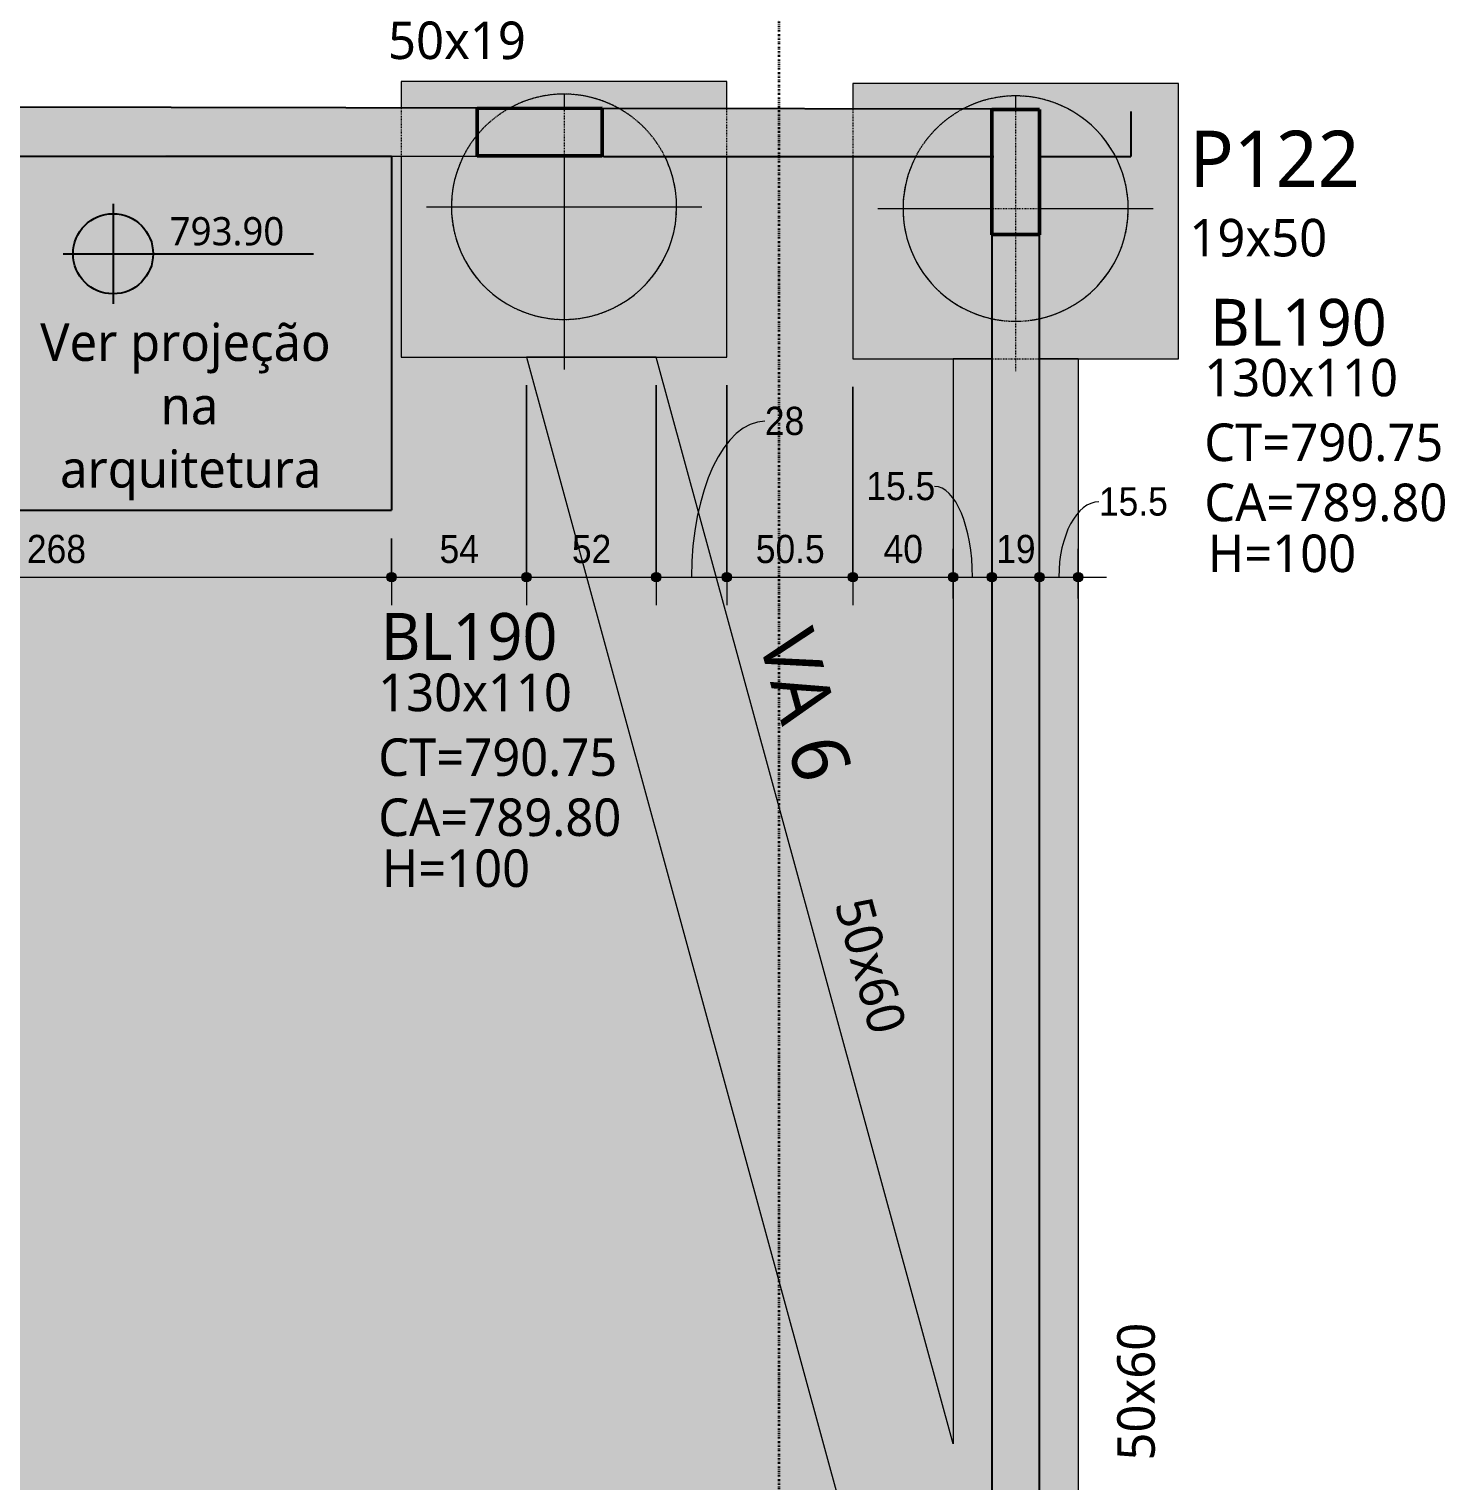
# Model space of a CAD drawing. Header units: centimetres. Extents: x -3523 to 38560, y -3196 to 88043.
# Drawn here: x -51 to 514, y 1306 to 1886 of the extents above; entities that cross this region are included whole.
import ezdxf

# ---------------------------------------------------------------- set-up
doc = ezdxf.new("R2010")
doc.units = ezdxf.units.CM
doc.linetypes.add('Dash dot', pattern=[1.5875, 0.635, -0.47625, 0, -0.47625])
doc.linetypes.add('Traço', pattern=[0.635, 0.3175, -0.3175])
for name, color, linetype, lineweight in [('A-ANNO-DIMS', 7, 'Continuous', 9), ('A-ANNO-DIMS-75', 7, 'Continuous', 9), ('A-DETL-GENF', 7, 'Continuous', 18), ('A-DETL-MBND', 7, 'Continuous', 18), ('A-DETL-THIN', 7, 'Continuous', 25), ('G-ANNO-TEXT', 7, 'Continuous', 9), ('S-BEAM', 7, 'Continuous', 25), ('S-BEAM-HDLN', 7, 'Traço', 25), ('S-BEAM-IDEN', 7, 'Continuous', 9), ('S-COLS', 7, 'Continuous', 25), ('S-COLS-IDEN', 7, 'Continuous', 9), ('S-FNDN', 7, 'Continuous', 25), ('S-FNDN-HDLN', 7, 'Traço', 18), ('S-FNDN-IDEN', 7, 'Continuous', 9), ('S-GRID', 7, 'Continuous', 9)]:
    doc.layers.add(name, color=color, linetype=linetype, lineweight=lineweight)
doc.layers.add('A-DETL', color=7, linetype='Continuous', lineweight=18, true_color=0x00a600)
doc.styles.add('Arial_1', font='arial.ttf', dxfattribs={"width": 0.9, "height": 11.25})
doc.styles.add('Gadugi', font='gadugi.ttf', dxfattribs={"height": 15})
doc.styles.add('Gadugi_1', font='gadugi.ttf', dxfattribs={"height": 22.5})
doc.styles.add('Gadugi_2', font='gadugi.ttf', dxfattribs={"height": 18.75})
doc.styles.add('Gadugi_4', font='gadugi.ttf', dxfattribs={"height": 11.25})
doc.dimstyles.new('PED_1_5mm_ESQ', dxfattribs={"dimscale": 30.48, "dimtxt": 11.477918, "dimasz": 0.492126, "dimexe": 0.369094, "dimexo": 0.369094, "dimgap": 0.073819, "dimtad": 1, "dimdec": 1, "dimrnd": 0.5, "dimdsep": 46, "dimtxsty": 'Arial_1', "dimblk1": 'DOTSMALL', "dimblk2": 'DOTSMALL', "dimsah": 1, "dimcen": 0.09, "dimdle": 0.369094, "dimazin": 0, "dimtfac": 1, "dimtdec": 4, "dimtix": 1, "dimtmove": 0, "dimatfit": 3, "dimfxl": 1, "dimtvp": 1, "dimtolj": 1, "dimtzin": 0, "dimarcsym": 2})
doc.dimstyles.new('PED_1_5mm_ESQ_2', dxfattribs={"dimscale": 30.48, "dimtxt": 11.477918, "dimasz": 0.492126, "dimexe": 0.369094, "dimexo": 0.369094, "dimgap": 0.073819, "dimtad": 1, "dimdec": 1, "dimrnd": 0.5, "dimdsep": 46, "dimtxsty": 'Arial_1', "dimblk1": 'DOTSMALL', "dimblk2": 'DOTSMALL', "dimsah": 1, "dimcen": 0.09, "dimdle": 0.369094, "dimazin": 0, "dimtfac": 1, "dimtdec": 4, "dimtix": 1, "dimtmove": 1, "dimatfit": 3, "dimfxl": 1, "dimtvp": 1, "dimtolj": 1, "dimtzin": 0, "dimarcsym": 2})

# ---------------------------------------------------------------- blocks, each defined once
blk = doc.blocks.new('TQS - Pilar retangular - 50_0 x 19_0-3763603-PL B 002 - FUNDAÇÃO')
at = {"layer": 'S-COLS', "true_color": 0x808080}
blk.add_hatch(color=8, dxfattribs=at).paths.add_polyline_path([(-25, -9.5), (25, -9.5), (25, 9.5), (-25, 9.5), (-25, -9.46)], flags=0)
at = {"layer": 'S-COLS', "lineweight": 50}
for p, q in [((25, 9.5), (-25, 9.5)), ((-25, 9.5), (-25, -9.5)), ((25, -9.5), (25, 9.5)), ((-25, -9.5), (25, -9.5))]:
    blk.add_line(p, q, dxfattribs=at)
blk = doc.blocks.new('PED_BLRET-1EST_EXCENTRICA_R01_2019 - 110x130x100-V14-PL B 002 - FUNDAÇÃO')
at = {"layer": 'A-DETL-MBND'}
for p, q in [((0, 45), (0, 39.32)), ((0, 20.29), (0, -65)), ((-55, 0), (55, 0))]:
    blk.add_line(p, q, dxfattribs=at)
for start, end in [(60.82715, 118.90247), (152.99974, 360), (360, 26.76907)]:
    blk.add_arc((0, 0), 45, start, end, dxfattribs=at)
at = {"layer": 'S-FNDN-HDLN'}
for p, q in [((-21.77, 39.38), (-21.78, 39.38)), ((0, 39.31), (0, 20.29))]:
    blk.add_line(p, q, dxfattribs=at)
for start, end in [(118.97585, 152.99341), (26.77539, 60.79709)]:
    blk.add_arc((0, 0), 45, start, end, dxfattribs=at)
blk = doc.blocks.new('PED_BLRET-1EST_EXCENTRICA_R01_2019 - 110x130x100-V15-PL B 002 - FUNDAÇÃO')
at = {"layer": 'A-DETL-MBND'}
for p, q in [((0, 45), (0, 39.52)), ((-55, 0), (-9.49, 0)), ((9.51, 0), (55, 0))]:
    blk.add_line(p, q, dxfattribs=at)
for start, end in [(360, 117.84649), (152.50563, 257.78422), (282.23424, 360)]:
    blk.add_arc((0, 0), 45, start, end, dxfattribs=at)
at = {"layer": 'S-FNDN-HDLN'}
for p, q in [((0, 39.51), (0, -65)), ((-9.49, 0), (9.5, 0))]:
    blk.add_line(p, q, dxfattribs=at)
for start, end in [(117.87629, 152.49931), (257.79054, 282.22791)]:
    blk.add_arc((0, 0), 45, start, end, dxfattribs=at)
blk = doc.blocks.new('DIMBLOCK204-PL B 002 - FUNDAÇÃO')
at = {"layer": 'A-ANNO-DIMS-75'}
h = blk.add_hatch(color=256, dxfattribs=at)
edge = h.paths.add_edge_path(flags=0)
edge.add_arc((-174.57, 1667.42), 1.88, 0, 360)
h = blk.add_hatch(color=256, dxfattribs=at)
edge = h.paths.add_edge_path(flags=0)
edge.add_arc((93.43, 1667.42), 1.87, 0, 360)
for p, q in [((-174.57, 1682.9), (-174.57, 1656.17)), ((-174.57, 1667.42), (-174.57, 1682.9)), ((93.43, 1682.9), (93.43, 1656.17)), ((93.43, 1667.42), (93.43, 1682.9)), ((-174.57, 1667.42), (93.43, 1667.42))]:
    blk.add_line(p, q, dxfattribs=at)
for centre, radius in [((-174.57, 1667.42), 1.88), ((93.43, 1667.42), 1.87)]:
    blk.add_circle(centre, radius, dxfattribs=at)
at = {"layer": 'A-ANNO-DIMS-75', "color": 0, "insert": (-52.22, 1684.28), "char_height": 11.25, "width": 27.9708, "attachment_point": 1, "line_spacing_factor": 0.941778, "style": 'Arial_1'}
blk.add_mtext('268', dxfattribs=at)
blk = doc.blocks.new('_DotSmall')
at = {"color": 0, "linetype": 'ByBlock', "const_width": 0.5}
blk.add_lwpolyline([(-0.0625, 0, 1), (0.0625, 0, 1)], format="xyb", close=True, dxfattribs=at)
blk = doc.blocks.new('DIMBLOCK205-PL B 002 - FUNDAÇÃO')
at = {"layer": 'A-ANNO-DIMS-75'}
h = blk.add_hatch(color=256, dxfattribs=at)
edge = h.paths.add_edge_path(flags=0)
edge.add_arc((93.43, 1667.42), 1.87, 0, 360)
h = blk.add_hatch(color=256, dxfattribs=at)
edge = h.paths.add_edge_path(flags=0)
edge.add_arc((147.34, 1667.42), 1.88, 0, 360)
for p, q in [((147.34, 1744.07), (147.34, 1656.17)), ((147.34, 1667.42), (147.34, 1744.07)), ((93.43, 1682.9), (93.43, 1656.17)), ((93.43, 1667.42), (93.43, 1682.9)), ((93.43, 1667.42), (147.34, 1667.42))]:
    blk.add_line(p, q, dxfattribs=at)
for centre, radius in [((93.43, 1667.42), 1.87), ((147.34, 1667.42), 1.88)]:
    blk.add_circle(centre, radius, dxfattribs=at)
at = {"layer": 'A-ANNO-DIMS-75', "color": 0, "insert": (112.62, 1684.28), "char_height": 11.25, "width": 18.6472, "attachment_point": 1, "line_spacing_factor": 0.941778, "style": 'Arial_1'}
blk.add_mtext('54', dxfattribs=at)
blk = doc.blocks.new('DIMBLOCK206-PL B 002 - FUNDAÇÃO')
at = {"layer": 'A-ANNO-DIMS-75'}
h = blk.add_hatch(color=256, dxfattribs=at)
edge = h.paths.add_edge_path(flags=0)
edge.add_arc((147.34, 1667.42), 1.88, 0, 360)
h = blk.add_hatch(color=256, dxfattribs=at)
edge = h.paths.add_edge_path(flags=0)
edge.add_arc((199.18, 1667.42), 1.88, 0, 360)
for p, q in [((147.34, 1744.07), (147.34, 1656.17)), ((147.34, 1667.42), (147.34, 1744.07)), ((199.18, 1744.07), (199.18, 1656.17)), ((199.18, 1667.42), (199.18, 1744.07)), ((147.34, 1667.42), (199.18, 1667.42))]:
    blk.add_line(p, q, dxfattribs=at)
for centre in [(147.34, 1667.42), (199.18, 1667.42)]:
    blk.add_circle(centre, 1.88, dxfattribs=at)
at = {"layer": 'A-ANNO-DIMS-75', "color": 0, "insert": (165.49, 1684.28), "char_height": 11.25, "width": 18.6472, "attachment_point": 1, "line_spacing_factor": 0.941778, "style": 'Arial_1'}
blk.add_mtext('52', dxfattribs=at)
blk = doc.blocks.new('DIMBLOCK207-PL B 002 - FUNDAÇÃO')
at = {"layer": 'A-ANNO-DIMS-75'}
h = blk.add_hatch(color=256, dxfattribs=at)
edge = h.paths.add_edge_path(flags=0)
edge.add_arc((199.18, 1667.42), 1.88, 0, 360)
h = blk.add_hatch(color=256, dxfattribs=at)
edge = h.paths.add_edge_path(flags=0)
edge.add_arc((227.34, 1667.42), 1.88, 0, 360)
for p, q in [((199.18, 1744.07), (199.18, 1656.17)), ((199.18, 1667.42), (199.18, 1744.07)), ((227.34, 1744.07), (227.34, 1656.17)), ((227.34, 1667.42), (227.34, 1744.07)), ((199.18, 1667.42), (227.34, 1667.42))]:
    blk.add_line(p, q, dxfattribs=at)
for centre in [(199.18, 1667.42), (227.34, 1667.42)]:
    blk.add_circle(centre, 1.88, dxfattribs=at)
blk.add_ellipse((242.58, 1667.42), major_axis=(0, 62.24), ratio=0.471039, start_param=0, end_param=1.570796, dxfattribs=at)
at = {"layer": 'A-ANNO-DIMS-75', "color": 0, "insert": (242.58, 1735.44), "char_height": 11.25, "width": 18.6472, "attachment_point": 1, "line_spacing_factor": 0.941778, "style": 'Arial_1'}
blk.add_mtext('28', dxfattribs=at)
blk = doc.blocks.new('DIMBLOCK208-PL B 002 - FUNDAÇÃO')
at = {"layer": 'A-ANNO-DIMS-75'}
h = blk.add_hatch(color=256, dxfattribs=at)
edge = h.paths.add_edge_path(flags=0)
edge.add_arc((227.34, 1667.42), 1.88, 0, 360)
h = blk.add_hatch(color=256, dxfattribs=at)
edge = h.paths.add_edge_path(flags=0)
edge.add_arc((277.76, 1667.42), 1.88, 0, 360)
for p, q in [((227.34, 1744.07), (227.34, 1656.17)), ((227.34, 1667.42), (227.34, 1744.07)), ((277.76, 1743.35), (277.76, 1656.17)), ((277.76, 1667.42), (277.76, 1743.35)), ((227.34, 1667.42), (277.76, 1667.42))]:
    blk.add_line(p, q, dxfattribs=at)
for centre in [(227.34, 1667.42), (277.76, 1667.42)]:
    blk.add_circle(centre, 1.88, dxfattribs=at)
at = {"layer": 'A-ANNO-DIMS-75', "color": 0, "insert": (238.96, 1684.28), "char_height": 11.25, "width": 32.6326, "attachment_point": 1, "line_spacing_factor": 0.941778, "style": 'Arial_1'}
blk.add_mtext('50.5', dxfattribs=at)
blk = doc.blocks.new('DIMBLOCK209-PL B 002 - FUNDAÇÃO')
at = {"layer": 'A-ANNO-DIMS-75'}
h = blk.add_hatch(color=256, dxfattribs=at)
edge = h.paths.add_edge_path(flags=0)
edge.add_arc((277.76, 1667.42), 1.88, 0, 360)
h = blk.add_hatch(color=256, dxfattribs=at)
edge = h.paths.add_edge_path(flags=0)
edge.add_arc((317.77, 1667.42), 1.88, 0, 360)
for p, q in [((277.76, 1743.35), (277.76, 1656.17)), ((277.76, 1667.42), (277.76, 1743.35)), ((317.77, 1658.82), (317.77, 1678.67)), ((277.76, 1667.42), (317.77, 1667.42)), ((317.77, 1667.42), (317.77, 1658.82))]:
    blk.add_line(p, q, dxfattribs=at)
for centre in [(277.76, 1667.42), (317.77, 1667.42)]:
    blk.add_circle(centre, 1.88, dxfattribs=at)
at = {"layer": 'A-ANNO-DIMS-75', "color": 0, "insert": (290, 1684.28), "char_height": 11.25, "width": 18.6472, "attachment_point": 1, "line_spacing_factor": 0.941778, "style": 'Arial_1'}
blk.add_mtext('40', dxfattribs=at)
blk = doc.blocks.new('DIMBLOCK210-PL B 002 - FUNDAÇÃO')
at = {"layer": 'A-ANNO-DIMS-75'}
h = blk.add_hatch(color=256, dxfattribs=at)
edge = h.paths.add_edge_path(flags=0)
edge.add_arc((317.77, 1667.42), 1.88, 0, 360)
h = blk.add_hatch(color=256, dxfattribs=at)
edge = h.paths.add_edge_path(flags=0)
edge.add_arc((333.27, 1667.42), 1.88, 0, 360)
for p, q in [((317.77, 1658.82), (317.77, 1678.67)), ((333.27, 1658.82), (333.27, 1678.67)), ((317.77, 1667.42), (333.27, 1667.42)), ((317.77, 1667.42), (317.77, 1658.82)), ((333.27, 1667.42), (333.27, 1658.82))]:
    blk.add_line(p, q, dxfattribs=at)
for centre in [(317.77, 1667.42), (333.27, 1667.42)]:
    blk.add_circle(centre, 1.88, dxfattribs=at)
blk.add_ellipse((310.33, 1667.42), major_axis=(0, 36.2), ratio=0.419696, start_param=4.712389, end_param=6.283185, dxfattribs=at)
at = {"layer": 'A-ANNO-DIMS-75', "color": 0, "insert": (283.13, 1709.4), "char_height": 11.25, "width": 32.6326, "attachment_point": 1, "line_spacing_factor": 0.941778, "style": 'Arial_1'}
blk.add_mtext('15.5', dxfattribs=at)
blk = doc.blocks.new('DIMBLOCK211-PL B 002 - FUNDAÇÃO')
at = {"layer": 'A-ANNO-DIMS-75'}
h = blk.add_hatch(color=256, dxfattribs=at)
edge = h.paths.add_edge_path(flags=0)
edge.add_arc((333.27, 1667.42), 1.88, 0, 360)
h = blk.add_hatch(color=256, dxfattribs=at)
edge = h.paths.add_edge_path(flags=0)
edge.add_arc((352.27, 1667.42), 1.88, 0, 360)
for p, q in [((333.27, 1658.82), (333.27, 1678.67)), ((352.27, 1658.82), (352.27, 1678.67)), ((333.27, 1667.42), (352.27, 1667.42)), ((333.27, 1667.42), (333.27, 1658.82)), ((352.27, 1667.42), (352.27, 1658.82))]:
    blk.add_line(p, q, dxfattribs=at)
for centre in [(333.27, 1667.42), (352.27, 1667.42)]:
    blk.add_circle(centre, 1.88, dxfattribs=at)
at = {"layer": 'A-ANNO-DIMS-75', "color": 0, "insert": (335, 1684.28), "char_height": 11.25, "width": 18.6472, "attachment_point": 1, "line_spacing_factor": 0.941778, "style": 'Arial_1'}
blk.add_mtext('19', dxfattribs=at)
blk = doc.blocks.new('DIMBLOCK212-PL B 002 - FUNDAÇÃO')
at = {"layer": 'A-ANNO-DIMS-75'}
h = blk.add_hatch(color=256, dxfattribs=at)
edge = h.paths.add_edge_path(flags=0)
edge.add_arc((352.27, 1667.42), 1.88, 0, 360)
h = blk.add_hatch(color=256, dxfattribs=at)
edge = h.paths.add_edge_path(flags=0)
edge.add_arc((367.77, 1667.42), 1.88, 0, 360)
for p, q in [((352.27, 1658.82), (352.27, 1678.67)), ((367.77, 1658.82), (367.77, 1678.67)), ((352.27, 1667.42), (379.02, 1667.42)), ((352.27, 1667.42), (352.27, 1658.82)), ((367.77, 1667.42), (367.77, 1658.82))]:
    blk.add_line(p, q, dxfattribs=at)
for centre in [(352.27, 1667.42), (367.77, 1667.42)]:
    blk.add_circle(centre, 1.88, dxfattribs=at)
blk.add_ellipse((376.03, 1667.42), major_axis=(0, 30.04), ratio=0.532999, start_param=0, end_param=1.570796, dxfattribs=at)
at = {"layer": 'A-ANNO-DIMS-75', "color": 0, "insert": (376.03, 1703.23), "char_height": 11.25, "width": 32.6326, "attachment_point": 1, "line_spacing_factor": 0.941778, "style": 'Arial_1'}
blk.add_mtext('15.5', dxfattribs=at)

msp = doc.modelspace()

# ---------------------------------------------------------------- hatches: boundary and pattern name
at = {"layer": 'A-DETL-GENF', "true_color": 0xe6e6e6}
h = msp.add_hatch(color=254, dxfattribs=at)
h.paths.add_polyline_path([(-780.089, 706.316), (-386.115, 706.316), (-386.115, 707.119), (-490.138, 707.119), (-490.138, 819.102), (-113.138, 819.102), (-113.138, 707.119), (-124.365, 707.119), (-124.365, 706.316), (43.51, 706.316), (43.51, 770.619), (70.307, 770.619), (70.307, 1173.082), (306.417, 1173.082), (147.343, 1755.323), (97.342, 1755.323), (97.342, 1835.352), (-215.981, 1835.352), (-215.981, 1756.172), (-275.96, 1756.172), (-442.089, 1296.011), (-425.073, 1285.306), (-465.011, 1221.825), (-491.496, 1238.487), (-546.599, 1166.011), (-546.599, 1141.884), (-298.365, 1141.884), (-298.365, 1214.884), (-223.365, 1214.884), (-223.365, 1049.884), (-298.365, 1049.884), (-298.365, 1122.884), (-546.599, 1122.884), (-546.599, 1094.884), (-621.599, 1094.884), (-621.599, 1169.884), (-567.522, 1169.884), (-507.641, 1248.644), (-528.493, 1261.763), (-488.554, 1325.245), (-485.408, 1323.265), (-329.119, 1756.172), (-345.981, 1756.172), (-345.981, 1866.172), (-316.578, 1866.172), (-444.521, 2197.571), (-444.83, 2197.454), (-462.562, 2244.301), (-671.366, 2785.221), (-685.288, 2823.058), (-685.488, 2822.982), (-703.22, 2869.732), (-702.555, 2869.984), (-718.743, 2913.873), (-862.537, 3299.756), (-968.123, 3253.612), (-914.305, 3339.122), (-930.385, 3349.243), (-979.853, 3270.645), (-1027.785, 3380.324), (-999.447, 3392.709), (-1318.73, 3593.658), (-1333.645, 3569.961), (-1357.562, 3585.013), (-1342.647, 3608.71), (-1358.727, 3618.831), (-1373.642, 3595.134), (-1397.12, 3609.91), (-1382.205, 3633.607), (-1824.457, 3911.949), (-1862.275, 3851.86), (-1909.247, 3881.422), (-3097.084, 1994.095), (-2170.119, 1408.797), (-2169.792, 1409.316), (-2127.476, 1382.683), (-2127.841, 1382.102), (-1767.194, 1154.384), (-1737.355, 1154.384), (-1351.153, 1779.215), (-1413.278, 1818.573), (-1373.141, 1881.929), (-1233.757, 1793.627), (-1248.497, 1770.361), (-909.742, 1557.157), (-894.827, 1580.854), (-831.352, 1540.905), (-871.302, 1477.43), (-899.843, 1495.393), (-1197.486, 1153.393), (-1178.443, 1141.408), (-1218.392, 1077.933), (-1281.867, 1117.882), (-1279.683, 1121.353), (-1695.298, 1108.989), (-1460.081, 960.469), (-1310.615, 970.198), (-1282.615, 970.198), (-1282.615, 988.119), (-857.365, 988.119), (-857.365, 707.119), (-852.365, 707.119), (-852.365, 706.316), (-787.91, 706.316)], flags=0)
h.paths.add_polyline_path([(-1711.866, 1127.504), (-1267.491, 1140.724), (-1241.918, 1181.357), (-1213.76, 1163.636), (-916.117, 1505.636), (-934.777, 1517.38), (-919.862, 1541.077), (-1258.665, 1754.311), (-1273.895, 1730.271), (-1335.101, 1769.046), (-1715.019, 1154.384), (-1711.866, 1154.384), (-1711.866, 1137.129)], flags=0)
h.paths.add_polyline_path([(317.769, 1321.247), (317.769, 1754.601), (277.762, 1754.601), (277.762, 1835.352), (227.342, 1835.352), (227.342, 1755.323), (199.175, 1755.323), (306.417, 1362.799)], flags=0)
h.paths.add_polyline_path([(-17.803, 1780.55), (-17.803, 1796.55), (-1.803, 1796.55), (-2.348, 1792.409), (-3.947, 1788.55), (-6.489, 1785.236), (-9.803, 1782.694), (-13.662, 1781.095)], flags=0)
h.paths.add_polyline_path([(-33.803, 1796.55), (-33.258, 1800.691), (-31.659, 1804.55), (-29.117, 1807.864), (-25.803, 1810.406), (-21.944, 1812.005), (-17.803, 1812.55), (-17.803, 1796.55), (-33.258, 1796.55)], flags=0)
h.paths.add_polyline_path([(-1713.322, 2040.579), (-1755.638, 2067.212), (-1745.518, 2083.292), (-1703.201, 2056.659), (-1711.577, 2043.352)], flags=0)
h.paths.add_polyline_path([(-2141.673, 2310.054), (-2183.989, 2336.687), (-2173.869, 2352.768), (-2131.552, 2326.135)], flags=0)
h.paths.add_polyline_path([(-872.017, 2476.309), (-914.333, 2502.941), (-904.213, 2519.022), (-861.896, 2492.389)], flags=0)
h.paths.add_polyline_path([(-1278.153, 2731.912), (-1320.47, 2758.545), (-1310.349, 2774.626), (-1268.033, 2747.993), (-1275.233, 2736.552)], flags=0)
h.paths.add_polyline_path([(-1706.492, 3001.506), (-1748.808, 3028.139), (-1738.688, 3044.22), (-1696.371, 3017.587)], flags=0)
h.paths.add_polyline_path([(-866.215, 3298.666), (-862.634, 3300.018), (-865.839, 3308.62), (-871.262, 3312.032), (-868.974, 3305.973)], flags=0)
at = {"layer": 'A-DETL-GENF'}
for points in [[(-31.659, 1796.55), (-17.803, 1796.55), (-17.803, 1812.55), (-21.944, 1812.005), (-25.803, 1810.406), (-29.117, 1807.864), (-31.659, 1804.55), (-33.258, 1800.691), (-33.803, 1796.55)], [(-17.803, 1780.55), (-13.662, 1781.095), (-9.803, 1782.694), (-6.489, 1785.236), (-3.947, 1788.55), (-2.348, 1792.409), (-1.803, 1796.55), (-17.803, 1796.55)]]:
    msp.add_hatch(color=256, dxfattribs=at).paths.add_polyline_path(points, flags=0)
at = {"layer": 'A-DETL-MBND', "true_color": 0xfcd5b4}
h = msp.add_hatch(color=254, dxfattribs=at)
h.paths.add_polyline_path([(97.342, 1755.323), (227.342, 1755.323), (227.342, 1835.475), (97.342, 1835.742), (97.342, 1835.245)], flags=0)
h.paths.add_polyline_path([(227.342, 1854.475), (227.342, 1865.323), (97.342, 1865.323), (97.342, 1854.742), (224.565, 1854.481)], flags=0)
h = msp.add_hatch(color=254, dxfattribs=at)
h.paths.add_polyline_path([(352.269, 1754.601), (407.762, 1754.601), (407.762, 1864.601), (277.762, 1864.601), (277.762, 1854.371), (339.424, 1854.245), (339.424, 1854.119), (352.269, 1854.119), (352.269, 1782.657)], flags=0)
h.paths.add_polyline_path([(333.269, 1754.601), (333.269, 1835.257), (277.762, 1835.371), (277.762, 1754.601), (317.769, 1754.601)], flags=0)
for points in [[(317.769, 1173.082), (333.269, 1173.082), (333.269, 1264.514), (199.175, 1755.323), (147.343, 1755.323), (306.417, 1173.082)], [(333.269, 1264.514), (333.269, 1754.601), (317.769, 1754.601), (317.769, 1321.247)], [(367.769, 1172.384), (367.769, 1754.601), (352.269, 1754.601), (352.269, 1194.971), (358.44, 1172.384)]]:
    msp.add_hatch(color=254, dxfattribs=at).paths.add_polyline_path(points, flags=0)
at = {"layer": 'S-BEAM', "true_color": 0xff00ff}
h = msp.add_hatch(color=6, dxfattribs=at)
h.paths.add_polyline_path([(339.385, 1835.245), (339.424, 1854.245), (177.591, 1854.577), (177.593, 1835.642), (177.593, 1835.577), (296.446, 1835.333)], flags=0)
h.paths.add_polyline_path([(127.593, 1835.68), (127.591, 1854.638), (127.591, 1854.68), (-306.075, 1855.571), (-306.114, 1836.571), (127.591, 1835.68)], flags=0)
h = msp.add_hatch(color=6, dxfattribs=at)
h.paths.add_polyline_path([(352.269, 738.119), (352.269, 1109.884), (333.269, 1109.884), (333.269, 738.119)], flags=0)
h.paths.add_polyline_path([(352.269, 1159.884), (352.269, 1804.119), (333.269, 1804.119), (333.269, 1159.884), (345.38, 1159.884)], flags=0)
at = {"layer": 'S-COLS', "true_color": 0x808080}
msp.add_hatch(color=8, dxfattribs=at).paths.add_polyline_path([(339.424, 1804.119), (352.269, 1804.119), (352.269, 1854.119), (339.423, 1854.119), (339.385, 1835.245), (333.269, 1835.245), (333.269, 1804.119)], flags=0)

# ---------------------------------------------------------------- linework, layer by layer
at = {"layer": 'A-DETL', "color": 7}
for p, q in [((333.269, 1835.352), (-291.211, 1835.352)), ((333.269, 1173.082), (333.269, 1835.352)), ((-17.803, 1796.55), (-17.803, 1812.55)), ((-33.803, 1796.55), (-17.803, 1796.55)), ((-1.803, 1796.55), (-17.803, 1796.55)), ((-17.803, 1796.55), (-17.803, 1780.55))]:
    msp.add_line(p, q, dxfattribs=at)
at = {"layer": 'A-DETL', "color": 7, "lineweight": 50}
msp.add_line((333.269, 1804.193), (352.269, 1804.193), dxfattribs=at)
at = {"layer": 'A-DETL', "color": 7}
for start, end in [(90, 180), (270, 0)]:
    msp.add_arc((-17.803, 1796.55), 16, start, end, dxfattribs=at)
at = {"layer": 'A-DETL-MBND'}
for p, q in [((227.342, 1865.323), (97.342, 1865.323)), ((97.342, 1865.323), (97.342, 1854.742)), ((227.342, 1854.475), (227.342, 1865.323)), ((407.762, 1864.601), (277.762, 1864.601)), ((277.762, 1864.601), (277.762, 1854.371)), ((407.762, 1754.601), (407.762, 1864.601)), ((97.342, 1835.742), (97.342, 1755.323)), ((227.342, 1755.323), (227.342, 1835.475)), ((277.762, 1835.371), (277.762, 1754.601)), ((97.342, 1755.323), (147.343, 1755.323)), ((147.343, 1755.323), (199.175, 1755.323)), ((199.175, 1755.323), (147.343, 1755.323)), ((147.343, 1755.323), (306.417, 1173.082)), ((199.175, 1755.323), (227.342, 1755.323)), ((317.769, 1321.247), (199.175, 1755.323)), ((277.762, 1754.601), (317.769, 1754.601)), ((317.769, 1754.601), (333.269, 1754.601)), ((333.269, 1754.601), (317.769, 1754.601)), ((317.769, 1754.601), (317.769, 1321.247)), ((352.269, 1754.601), (367.769, 1754.601)), ((367.769, 1754.601), (352.269, 1754.601)), ((367.769, 1754.601), (407.762, 1754.601)), ((367.769, 1754.601), (367.769, 1172.384))]:
    msp.add_line(p, q, dxfattribs=at)
at = {"layer": 'A-DETL-THIN'}
for p, q in [((388.769, 1853.352), (388.769, 1835.352)), ((93.431, 1835.352), (-174.569, 1835.352)), ((93.431, 1835.352), (93.431, 1694.155)), ((178.055, 1835.352), (334.055, 1835.352)), ((352.269, 1835.352), (388.769, 1835.352)), ((-17.803, 1816.55), (-17.803, 1776.55)), ((-37.803, 1796.55), (62.197, 1796.55)), ((-174.569, 1694.155), (93.431, 1694.155))]:
    msp.add_line(p, q, dxfattribs=at)
msp.add_circle((-17.803, 1796.55), 16, dxfattribs=at)
at = {"layer": 'S-BEAM'}
for p, q in [((145.035, 1854.644), (-306.075, 1855.571)), ((339.424, 1854.245), (177.591, 1854.577)), ((352.269, 1804.119), (333.269, 1804.119)), ((333.269, 1804.119), (333.269, 1159.884)), ((352.269, 1159.884), (352.269, 1804.119))]:
    msp.add_line(p, q, dxfattribs=at)
at = {"layer": 'S-BEAM-HDLN', "linetype": 'Continuous'}
msp.add_line((177.586, 1854.577), (149.673, 1854.635), dxfattribs=at)
at = {"layer": 'S-COLS', "lineweight": 50}
for p, q in [((352.269, 1854.119), (333.269, 1854.119)), ((333.269, 1854.119), (333.269, 1804.119)), ((352.269, 1804.119), (352.269, 1854.119))]:
    msp.add_line(p, q, dxfattribs=at)
at = {"layer": 'S-COLS'}
msp.add_line((333.269, 1804.119), (352.269, 1804.119), dxfattribs=at)
at = {"layer": 'S-FNDN-HDLN'}
for p, q in [((97.342, 1854.737), (97.342, 1835.747)), ((140.701, 1854.778), (140.709, 1854.782)), ((227.342, 1835.48), (227.342, 1854.47)), ((277.762, 1854.367), (277.762, 1835.376)), ((333.269, 1754.601), (352.269, 1754.601))]:
    msp.add_line(p, q, dxfattribs=at)
for centre, start, end in [((162.342, 1815.323), 111.817519, 116.982638), ((162.342, 1815.323), 107.394061, 111.697573), ((162.342, 1815.323), 102.066173, 107.210341), ((162.342, 1815.323), 97.608528, 101.934845), ((162.342, 1815.323), 92.3119, 97.446385), ((162.342, 1815.323), 87.833212, 92.166788), ((162.342, 1815.323), 82.553615, 87.6881), ((162.342, 1815.323), 78.065155, 82.391472), ((162.342, 1815.323), 72.789659, 77.933827), ((162.342, 1815.323), 68.302427, 72.605939), ((162.342, 1815.323), 63.017362, 68.182481), ((342.762, 1814.601), 111.817519, 116.982638), ((342.762, 1814.601), 107.394061, 111.697573), ((342.762, 1814.601), 102.066173, 107.210341), ((342.762, 1814.601), 97.608528, 101.934845), ((342.762, 1814.601), 92.3119, 97.446385), ((342.762, 1814.601), 87.833212, 92.166788), ((342.762, 1814.601), 82.553615, 87.6881), ((342.762, 1814.601), 78.065155, 82.391472), ((342.762, 1814.601), 72.789659, 77.933827), ((342.762, 1814.601), 68.302427, 72.605939), ((342.762, 1814.601), 63.017362, 68.182481), ((162.342, 1815.323), 127.018322, 131.211933), ((162.342, 1815.323), 121.56668, 126.767885), ((162.342, 1815.323), 118.770505, 121.456293), ((162.342, 1815.323), 117.194582, 118.706375), ((162.342, 1815.323), 61.05569, 62.805418), ((162.342, 1815.323), 58.543707, 61.029016), ((162.342, 1815.323), 53.232115, 58.43332), ((162.342, 1815.323), 48.788067, 52.981678), ((342.762, 1814.601), 127.018322, 131.211933), ((342.762, 1814.601), 121.56668, 126.767885), ((342.762, 1814.601), 117.794744, 121.456293), ((342.762, 1814.601), 117.194582, 117.768271), ((342.762, 1814.601), 58.543707, 62.805418), ((342.762, 1814.601), 53.232115, 58.43332), ((342.762, 1814.601), 48.788067, 52.981678), ((162.342, 1815.323), 136.880819, 140.965172), ((162.342, 1815.323), 131.314181, 136.574773), ((162.342, 1815.323), 43.425227, 48.685819), ((162.342, 1815.323), 39.034828, 43.119181), ((342.762, 1814.601), 136.880819, 140.965172), ((342.762, 1814.601), 131.314181, 136.574773), ((342.762, 1814.601), 43.425227, 48.685819), ((342.762, 1814.601), 39.034828, 43.119181), ((162.342, 1815.323), 146.815358, 150.716513), ((162.342, 1815.323), 141.060406, 146.421915), ((162.342, 1815.323), 33.578085, 38.939594), ((162.342, 1815.323), 29.283487, 33.184642), ((342.762, 1814.601), 146.815358, 150.716513), ((342.762, 1814.601), 141.060406, 146.421915), ((342.762, 1814.601), 33.578085, 38.939594), ((342.762, 1814.601), 29.283487, 33.184642), ((162.342, 1815.323), 156.908459, 160.466344), ((162.342, 1815.323), 150.805641, 156.357685), ((162.342, 1815.323), 23.642315, 29.194359), ((162.342, 1815.323), 19.533656, 23.091541), ((342.762, 1814.601), 150.805641, 156.357685), ((342.762, 1814.601), 23.642315, 29.194359), ((162.342, 1815.323), 160.550107, 166.559431), ((162.342, 1815.323), 13.440569, 19.449893), ((342.762, 1814.601), 160.550107, 166.559431), ((342.762, 1814.601), 156.908459, 160.466344), ((342.762, 1814.601), 19.533656, 23.091541), ((342.762, 1814.601), 13.440569, 19.449893), ((162.342, 1815.323), 170.293978, 178.623182), ((162.342, 1815.323), 167.477335, 170.214963), ((162.342, 1815.323), 9.785037, 12.522665), ((162.342, 1815.323), 1.376818, 9.706022), ((342.762, 1814.601), 170.293978, 178.623182), ((342.762, 1814.601), 167.477335, 170.214963), ((342.762, 1814.601), 9.785037, 12.522665), ((342.762, 1814.601), 1.376818, 9.706022), ((162.342, 1815.323), 181.376818, 189.706022), ((162.342, 1815.323), 350.293978, 358.623182), ((342.762, 1814.601), 181.376818, 189.706022), ((342.762, 1814.601), 350.293978, 358.623182), ((162.342, 1815.323), 189.785037, 192.522665), ((162.342, 1815.323), 193.440569, 199.449893), ((162.342, 1815.323), 340.550107, 346.559431), ((162.342, 1815.323), 347.477335, 350.214963), ((342.762, 1814.601), 189.785037, 192.522665), ((342.762, 1814.601), 193.440569, 199.449893), ((342.762, 1814.601), 340.550107, 346.559431), ((342.762, 1814.601), 347.477335, 350.214963), ((162.342, 1815.323), 199.533656, 203.091541), ((162.342, 1815.323), 336.908459, 340.466344), ((342.762, 1814.601), 199.533656, 203.091541), ((342.762, 1814.601), 336.908459, 340.466344), ((162.342, 1815.323), 203.642315, 209.194359), ((162.342, 1815.323), 209.283487, 213.184642), ((162.342, 1815.323), 326.815358, 330.716513), ((162.342, 1815.323), 330.805641, 336.357685), ((342.762, 1814.601), 203.642315, 209.194359), ((342.762, 1814.601), 209.283487, 213.184642), ((342.762, 1814.601), 326.815358, 330.716513), ((342.762, 1814.601), 330.805641, 336.357685), ((162.342, 1815.323), 213.578085, 218.939594), ((162.342, 1815.323), 219.034828, 223.119181), ((162.342, 1815.323), 316.880819, 320.965172), ((162.342, 1815.323), 321.060406, 326.421915), ((342.762, 1814.601), 213.578085, 218.939594), ((342.762, 1814.601), 219.034828, 223.119181), ((342.762, 1814.601), 316.880819, 320.965172), ((342.762, 1814.601), 321.060406, 326.421915), ((162.342, 1815.323), 223.425227, 228.685819), ((162.342, 1815.323), 228.788067, 232.981678), ((162.342, 1815.323), 307.018322, 311.211933), ((162.342, 1815.323), 311.314181, 316.574773), ((342.762, 1814.601), 223.425227, 228.685819), ((342.762, 1814.601), 228.788067, 232.981678), ((342.762, 1814.601), 307.018322, 311.211933), ((342.762, 1814.601), 311.314181, 316.574773), ((162.342, 1815.323), 233.232115, 238.43332), ((162.342, 1815.323), 238.543707, 242.805418), ((162.342, 1815.323), 243.017362, 248.182481), ((162.342, 1815.323), 291.817519, 296.982638), ((162.342, 1815.323), 297.194582, 301.456293), ((162.342, 1815.323), 301.56668, 306.767885), ((342.762, 1814.601), 233.232115, 238.43332), ((342.762, 1814.601), 238.543707, 242.805418), ((342.762, 1814.601), 243.017362, 248.182481), ((342.762, 1814.601), 291.817519, 296.982638), ((342.762, 1814.601), 297.194582, 301.456293), ((342.762, 1814.601), 301.56668, 306.767885), ((162.342, 1815.323), 248.302427, 252.605939), ((162.342, 1815.323), 252.789659, 257.933827), ((162.342, 1815.323), 258.065155, 262.391472), ((162.342, 1815.323), 262.553615, 267.6881), ((162.342, 1815.323), 267.833212, 272.166788), ((162.342, 1815.323), 272.3119, 277.446385), ((162.342, 1815.323), 277.608528, 281.934845), ((162.342, 1815.323), 282.066173, 287.210341), ((162.342, 1815.323), 287.394061, 291.697573), ((342.762, 1814.601), 248.302427, 252.605939), ((342.762, 1814.601), 252.789659, 257.933827), ((342.762, 1814.601), 258.065155, 262.391472), ((342.762, 1814.601), 262.553615, 267.6881), ((342.762, 1814.601), 267.833212, 272.166788), ((342.762, 1814.601), 272.3119, 277.446385), ((342.762, 1814.601), 277.608528, 281.934845), ((342.762, 1814.601), 282.066173, 287.210341), ((342.762, 1814.601), 287.394061, 291.697573)]:
    msp.add_arc(centre, 45, start, end, dxfattribs=at)
at = {"layer": 'S-GRID', "color": 40, "linetype": 'Dash dot', "lineweight": 35, "true_color": 0xffc000}
msp.add_line((248.14, 2000.71), (248.14, -1018.232), dxfattribs=at)

# ---------------------------------------------------------------- block references
at = {"layer": 'S-COLS', "rotation": 0.004866093814789727}
msp.add_blockref('TQS - Pilar retangular - 50_0 x 19_0-3763603-PL B 002 - FUNDAÇÃO', (152.592, 1845.14), dxfattribs=at)
at = {"layer": 'S-FNDN', "linetype": 'Traço', "lineweight": 18}
for name, p in [('PED_BLRET-1EST_EXCENTRICA_R01_2019 - 110x130x100-V14-PL B 002 - FUNDAÇÃO', (162.342, 1815.323)), ('PED_BLRET-1EST_EXCENTRICA_R01_2019 - 110x130x100-V15-PL B 002 - FUNDAÇÃO', (342.762, 1814.601))]:
    msp.add_blockref(name, p, dxfattribs=at)

# ---------------------------------------------------------------- texts
at = {"layer": 'G-ANNO-TEXT', "attachment_point": 1}
for s, insert, char_height, width, style in [('793.90', (4.759, 1811.197), 11.25, 55.31644, 'Gadugi_4'), ('Ver projeção', (-46.922, 1768.762), 15, 144.30375, 'Gadugi'), ('130x110', (418.115, 1754.626), 15, 94.99997, 'Gadugi'), ('na ', (1.199, 1743.462), 15, 34.87341, 'Gadugi'), ('CT=790.75', (418.115, 1728.765), 15, 122.05692, 'Gadugi'), ('arquitetura', (-38.985, 1718.161), 15, 125.66452, 'Gadugi'), ('CA=789.80', (418.115, 1704.765), 15, 125.06325, 'Gadugi'), ('H=100', (419.615, 1684.409), 15, 77.56327, 'Gadugi'), ('130x110', (88.107, 1628.872), 15, 94.99997, 'Gadugi'), ('CT=790.75', (88.107, 1603.011), 15, 122.05692, 'Gadugi'), ('CA=789.80', (88.107, 1579.011), 15, 125.06325, 'Gadugi'), ('H=100', (89.607, 1558.656), 15, 77.56327, 'Gadugi')]:
    msp.add_mtext(s, dxfattribs=dict(at, insert=insert, char_height=char_height, width=width, style=style))
at = {"layer": 'S-BEAM-IDEN', "attachment_point": 1}
for s, insert, char_height, width, rotation, style in [('VA 6', (261.642, 1648.47), 22.5, 80.56959, 285.280885, 'Gadugi_1'), ('50x60', (284.924, 1540.855), 15, 67.34175, 285.280885, 'Gadugi'), ('50x60', (383.345, 1314.583), 15, 67.34175, 90, 'Gadugi')]:
    msp.add_mtext(s, dxfattribs=dict(at, insert=insert, char_height=char_height, width=width, rotation=rotation, style=style))
at = {"layer": 'S-COLS-IDEN', "attachment_point": 1}
for s, insert, char_height, width, style in [('50x19', (92.051, 1889.31), 15, 67.34175, 'Gadugi'), ('P122', (412.184, 1845.724), 22.5, 84.77845, 'Gadugi_1'), ('19x50', (412.184, 1810.489), 15, 67.34175, 'Gadugi')]:
    msp.add_mtext(s, dxfattribs=dict(at, insert=insert, char_height=char_height, width=width, style=style))
at = {"layer": 'S-FNDN-IDEN', "color": 5, "true_color": 0x0000ff, "char_height": 18.75, "width": 85.37972, "attachment_point": 1, "style": 'Gadugi_2'}
for insert in [(420.439, 1778.558), (89.141, 1653.102)]:
    msp.add_mtext('BL190', dxfattribs=dict(at, insert=insert))

# ---------------------------------------------------------------- dimensions: what is measured, and where the dimension line sits
at = {"layer": 'A-ANNO-DIMS'}
for base, p1, p2, override, picture, middle in [((147.343, 1667.42), (93.431, 1694.155), (147.343, 1755.323), {"dimpost": '<>', "dimfxl": 81.535694}, 'DIMBLOCK205-PL B 002 - FUNDAÇÃO', (120.387, 1675.391)), ((199.175, 1667.42), (147.343, 1755.323), (199.175, 1755.323), {"dimpost": '<>', "dimfxl": 51.832518}, 'DIMBLOCK206-PL B 002 - FUNDAÇÃO', (173.259, 1675.414)), ((277.762, 1667.42), (227.342, 1755.323), (277.762, 1754.601), {"dimpost": '<>', "dimfxl": 50.425886}, 'DIMBLOCK208-PL B 002 - FUNDAÇÃO', (252.552, 1675.414)), ((317.769, 1667.42), (277.762, 1754.601), (317.769, 1670.072), {"dimpost": '<>', "dimfxl": 93.518814}, 'DIMBLOCK209-PL B 002 - FUNDAÇÃO', (297.766, 1675.414)), ((93.431, 1667.42), (-174.569, 1694.155), (93.431, 1694.155), {"dimpost": '<>', "dimfxl": 268}, 'DIMBLOCK204-PL B 002 - FUNDAÇÃO', (-40.569, 1675.414)), ((352.269, 1667.42), (333.269, 1670.072), (352.269, 1670.072), {"dimpost": '<>', "dimfxl": 19}, 'DIMBLOCK211-PL B 002 - FUNDAÇÃO', (342.769, 1675.414))]:
    dim = msp.add_linear_dim(base=base, p1=p1, p2=p2, dimstyle='PED_1_5mm_ESQ', override=override, dxfattribs=at)
    dim.commit()
    dim.dimension.update_dxf_attribs({"geometry": picture, "text_midpoint": middle})
for base, p1, p2, override, picture, middle in [((227.342, 1667.42), (199.175, 1755.323), (227.342, 1755.323), {"dimpost": '<>', "dimfxl": 28.16645}, 'DIMBLOCK207-PL B 002 - FUNDAÇÃO', (251.899, 1727.935)), ((333.269, 1667.42), (317.769, 1670.072), (333.269, 1670.072), {"dimpost": '<>', "dimfxl": 15.5}, 'DIMBLOCK210-PL B 002 - FUNDAÇÃO', (299.448, 1701.898)), ((367.769, 1667.42), (352.269, 1670.072), (367.769, 1670.072), {"dimpost": '<>', "dimfxl": 15.5}, 'DIMBLOCK212-PL B 002 - FUNDAÇÃO', (392.345, 1695.733))]:
    dim = msp.add_linear_dim(base=base, p1=p1, p2=p2, dimstyle='PED_1_5mm_ESQ_2', override=override, dxfattribs=at)
    dim.commit()
    dim.dimension.update_dxf_attribs({"geometry": picture, "text_midpoint": middle, "dimtype": 160})

doc.saveas('drawing.dxf')
